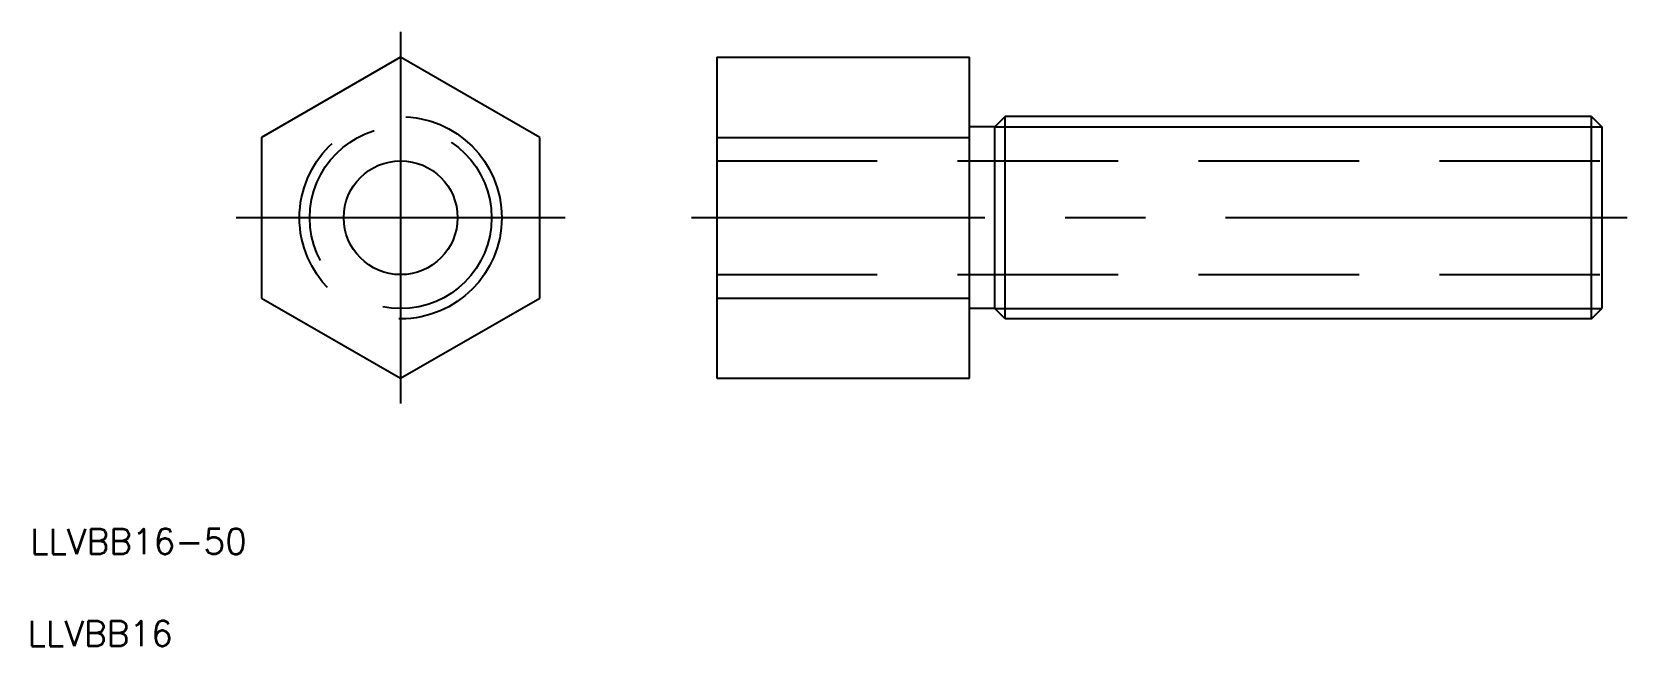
# Model space of a CAD drawing. Extents: x -29 to 97, y -34 to 15.
import ezdxf

# ---------------------------------------------------------------- set-up
doc = ezdxf.new("R2010")
doc.units = 0
doc.linetypes.add('CENTER', pattern=[50.8, 31.75, -6.35, 6.35, -6.35])
doc.linetypes.add('DASHED', pattern=[19.05, 12.7, -6.35])
doc.layers.get('0').update_dxf_attribs({"linetype": 'CONTINUOUS'})
doc.layers.add('CENTER', color=1, linetype='CENTER')
doc.styles.get("Standard").update_dxf_attribs({"font": 'txt.shx', "height": 3, "bigfont": 'bigfont.shx'})

msp = doc.modelspace()

# ---------------------------------------------------------------- linework, layer by layer
at = {"color": 7, "linetype": 'CONTINUOUS'}
for p, q in [((0, 12.7), (-11, 6.35)), ((11, 6.35), (0, 12.7)), ((25, 12.7), (25, -12.7)), ((25, 12.7), (45, 12.7)), ((45, -12.7), (45, 12.7)), ((47.81, 8), (47, 7.19)), ((47.81, -8), (47.81, 8)), ((94.19, 8), (47.81, 8)), ((94.19, -8), (94.19, 8)), ((94.19, 8), (95, 7.19)), ((-11, 6.35), (-11, -6.35)), ((11, -6.35), (11, 6.35)), ((25, 6.35), (45, 6.35)), ((47, 7.19), (45, 7.19)), ((47, -7.19), (47, 7.19)), ((95, 7.19), (95, -7.19)), ((-11, -6.35), (0, -12.7)), ((0, -12.7), (11, -6.35)), ((25, -6.35), (45, -6.35)), ((47, -7.19), (45, -7.19)), ((47.81, -8), (47, -7.19)), ((94.19, -8), (95, -7.19)), ((94.19, -8), (47.81, -8)), ((25, -12.7), (45, -12.7))]:
    msp.add_line(p, q, dxfattribs=at)
at = {"color": 3, "linetype": 'CONTINUOUS'}
for p, q in [((47, 7.19), (95, 7.19)), ((47, -7.19), (95, -7.19))]:
    msp.add_line(p, q, dxfattribs=at)
at = {"color": 3, "linetype": 'DASHED'}
for p, q in [((25, 4.5), (95, 4.5)), ((25, -4.5), (95, -4.5))]:
    msp.add_line(p, q, dxfattribs=at)
for radius in [8, 7.19]:
    msp.add_circle((0, 0), radius, dxfattribs=at)
at = {"color": 7, "linetype": 'CONTINUOUS'}
msp.add_circle((0, 0), 4.5, dxfattribs=at)
at = {"layer": 'CENTER', "color": 1, "linetype": 'CENTER'}
for p, q in [((0, 14.7), (0, -14.7)), ((13, 0), (-13, 0)), ((97, 0), (23, 0))]:
    msp.add_line(p, q, dxfattribs=at)

# ---------------------------------------------------------------- texts
at = {"color": 7, "linetype": 'CONTINUOUS'}
for s, p in [('LLVBB16-50', (-29.31, -26.6)), ('LLVBB16', (-29.51, -33.89))]:
    msp.add_text(s, height=2, dxfattribs=at).set_placement(p)

doc.saveas('drawing.dxf')
